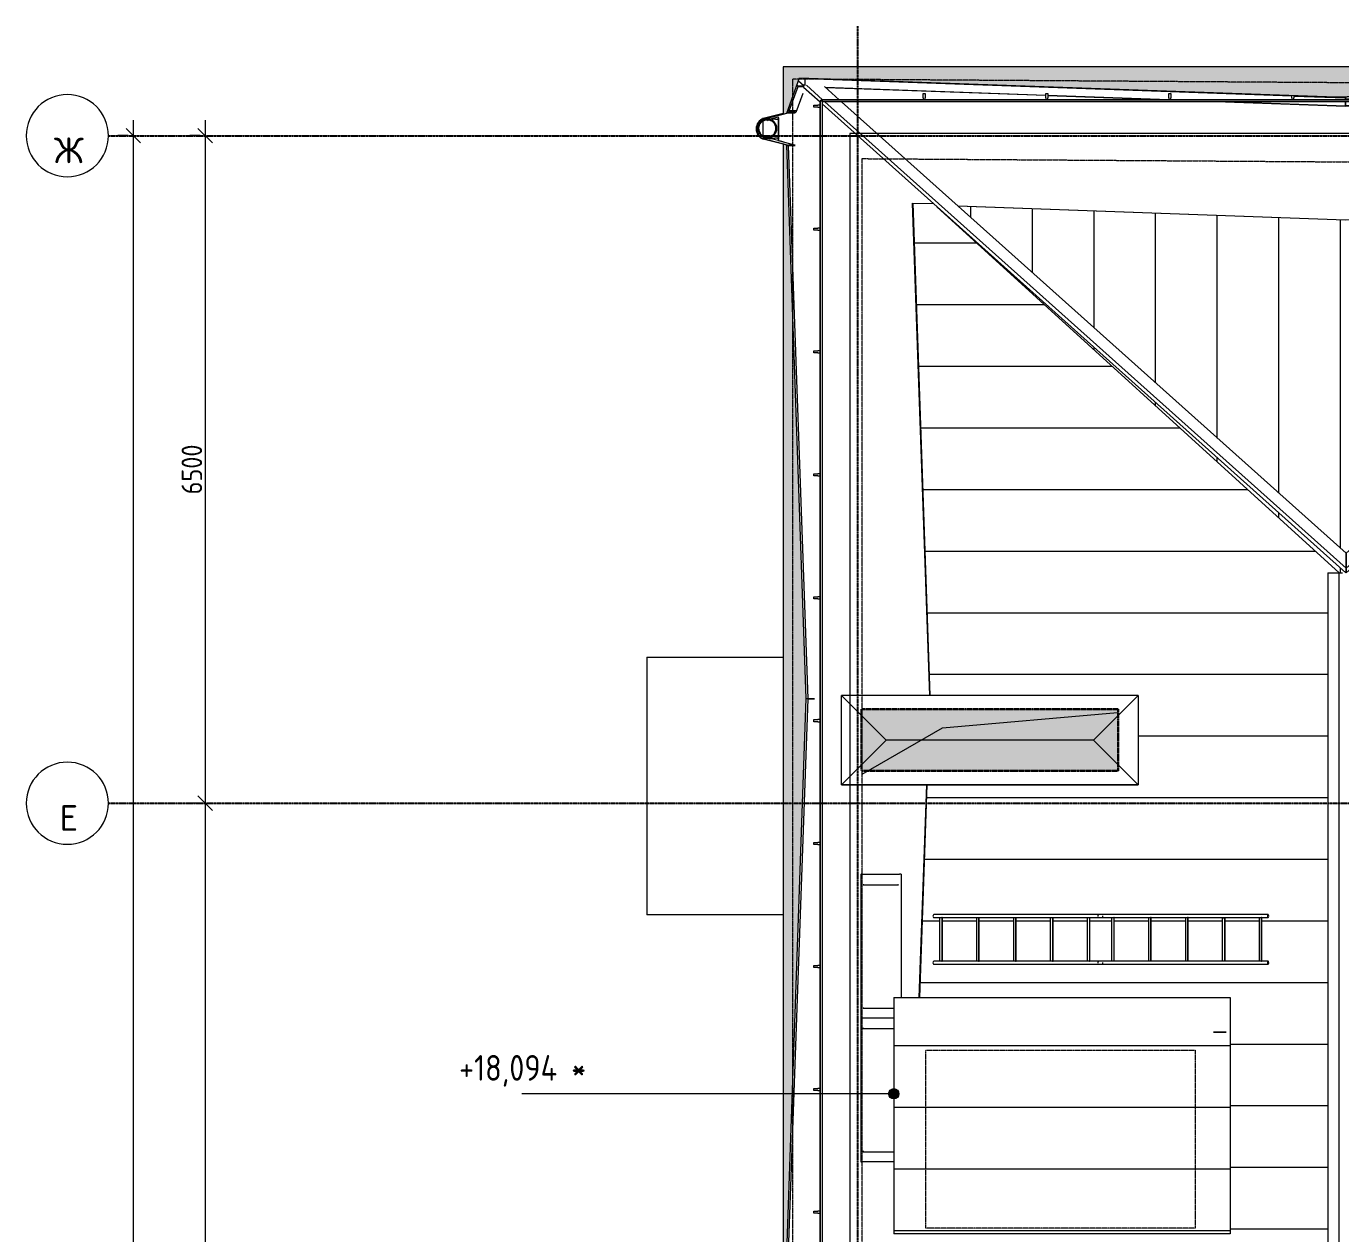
# Model space of a CAD drawing. Header units: millimetres. Extents: x -33838 to 476301, y -41806 to 120107.
# Drawn here: x 404321 to 417121, y 32349 to 44106 of the extents above; entities that cross this region are included whole.
import ezdxf

# ---------------------------------------------------------------- set-up
doc = ezdxf.new("R2010")
doc.units = ezdxf.units.MM
doc.linetypes.add('ADSK_Линия сетки', pattern=[25, 20, -2.5, 0, -2.5])
doc.linetypes.add('ADSK_Штриховая_ш3 п1_5', pattern=[4.5, 3, -1.5])
for name, color, linetype, lineweight in [('0_АР', 8, 'Continuous', 20), ('Антураж', 7, 'Continuous', 18), ('Воздуховоды', 7, 'Continuous', 18), ('Каркас', 7, 'Continuous', 18), ('Ограждение', 251, 'Continuous', 18), ('Оси', 7, 'Continuous', 9)]:
    doc.layers.add(name, color=color, linetype=linetype, lineweight=lineweight)
doc.layers.add('Обобщенные модели', color=5, linetype='Continuous', lineweight=18, true_color=0x0000ff)
doc.styles.add('GOST Common_1', font='GOST Common_0.ttf', dxfattribs={"width": 0.9, "height": 200})
doc.styles.add('ISOCPEUR', font='isocpeur.ttf', dxfattribs={"height": 250})
doc.dimstyles.new('ADSK_Основной_2_5_мм', dxfattribs={"dimscale": 304.8, "dimtxt": 251.428749, "dimasz": 0.463911, "dimexe": 0.492126, "dimexo": 0.492126, "dimgap": 0.098425, "dimtad": 1, "dimdec": 1, "dimrnd": 0.1, "dimdsep": 46, "dimtxsty": 'GOST Common_1', "dimblk1": 'OBLIQUE', "dimblk2": 'OBLIQUE', "dimsah": 1, "dimcen": 0.09, "dimdle": 0.492126, "dimazin": 2, "dimtfac": 1, "dimtdec": 4, "dimtix": 1, "dimtmove": 0, "dimatfit": 3, "dimfxl": 1, "dimtvp": 1, "dimtfill": 1, "dimtolj": 1, "dimtzin": 0, "dimlwd": 20, "dimlwe": 20, "dimarcsym": 2})

# ---------------------------------------------------------------- blocks, each defined once
blk = doc.blocks.new('Водосток - Тип 1 _карниз больше 490мм_-5209103-План кровли АР копия 1')
at = {"layer": 'Обобщенные модели'}
for p, q in [((19, 335), (23, 335)), ((50, 335), (125, 335)), ((125, 335), (195, 335)), ((222, 335), (231, 335)), ((125, 185), (19, 185)), ((231, 185), (125, 185))]:
    blk.add_line(p, q, dxfattribs=at)
for points in [[(23, 335), (21, 335), (20, 335), (19, 335)], [(19, 185), (20, 185), (20, 185), (21, 185)], [(229, 185), (230, 185), (230, 185), (231, 185)]]:
    blk.add_open_spline(points, degree=3, dxfattribs=at)
for points, knots in [([(27, 187), (28, 188), (29, 189), (31, 192), (32, 195), (32, 197), (32, 199), (32, 202), (32, 204), (32, 206), (32, 209), (32, 211), (31, 214), (31, 217), (31, 220), (30, 223), (30, 226), (29, 229), (29, 232), (29, 236), (28, 240), (28, 246), (27, 255), (27, 261), (28, 266)], [-0.9139873, -0.9139873, -0.9139873, -0.9139873, -0.8823529, -0.8529412, -0.8235294, -0.8088235, -0.7941176, -0.7794118, -0.7647059, -0.75, -0.7352941, -0.7205882, -0.7058824, -0.6911765, -0.6764706, -0.6617647, -0.6470588, -0.6323529, -0.6176471, -0.6029412, -0.5882353, -0.5588235, -0.5294118, -0.4765109, -0.4765109, -0.4765109, -0.4765109]), ([(231, 335), (229, 335), (226, 334), (224, 333), (223, 333)], [-1, -1, -1, -1, -0.94117647, -0.91249573, -0.91249573, -0.91249573, -0.91249573]), ([(222, 247), (222, 247), (222, 244), (222, 240), (221, 236), (221, 232), (221, 229), (220, 226), (220, 223), (219, 220), (219, 217), (219, 214), (218, 211), (218, 209), (218, 206), (218, 204), (218, 202), (218, 199), (218, 197), (218, 195), (219, 192), (221, 189), (222, 188), (223, 187)], [-0.447632, -0.447632, -0.447632, -0.447632, -0.4411765, -0.4117647, -0.3970588, -0.3823529, -0.3676471, -0.3529412, -0.3382353, -0.3235294, -0.3088235, -0.2941176, -0.2794118, -0.2647059, -0.25, -0.2352941, -0.2205882, -0.2058824, -0.1911765, -0.1764706, -0.1470588, -0.1176471, -0.0861022, -0.0861022, -0.0861022, -0.0861022])]:
    blk.add_open_spline(points, degree=3, knots=knots, dxfattribs=at)
blk = doc.blocks.new('Ограждение - 20 доп поручень 300-V26-План кровли АР копия 1')
at = {"layer": 'Ограждение'}
for p, q in [((-60, 10), (-40, 10)), ((-60, 10), (-60, -10)), ((-19, 10), (-40, 10)), ((-40, -10), (-60, -10)), ((-40, -10), (-18, -10))]:
    blk.add_line(p, q, dxfattribs=at)
blk = doc.blocks.new('Ограждение - 20 доп поручень 300-1864261-План кровли АР копия 1')
at = {"layer": 'Ограждение'}
for p, q in [((-60, 10), (-40, 10)), ((-60, 10), (-60, -10)), ((0, 10), (-40, 10)), ((0, -10), (0, 10)), ((-40, -10), (-60, -10)), ((-40, -10), (0, -10))]:
    blk.add_line(p, q, dxfattribs=at)
blk = doc.blocks.new('Ограждение - Ограждение-2505142-План кровли АР копия 1')
at = {"extrusion": (0, 0, -1), "zscale": -1, "rotation": 90.0000000000002}
for name, p in [('Ограждение - 20 доп поручень 300-1864261-План кровли АР копия 1', (5854, 43455)), ('Ограждение - 20 доп поручень 300-1864261-План кровли АР копия 1', (4658, 43455)), ('Ограждение - 20 доп поручень 300-1864261-План кровли АР копия 1', (3461, 43455)), ('Ограждение - 20 доп поручень 300-V26-План кровли АР копия 1', (2264, 43455))]:
    blk.add_blockref(name, p, dxfattribs=at)
at = {"extrusion": (0, 0, -1), "zscale": -1}
for p in [(6928, 43332), (6928, 42136), (6928, 40939), (6928, 39742), (6928, 38546), (6928, 37349), (6928, 36153), (6928, 34956), (6928, 33759), (6928, 32563)]:
    blk.add_blockref('Ограждение - 20 доп поручень 300-1864261-План кровли АР копия 1', p, dxfattribs=at)
blk = doc.blocks.new('Тип верхнего поручня - Верхний поручень_Внутренний_-2505167-План кровли АР копия 1')
at = {"layer": 'Ограждение'}
for p, q in [((-6858, 43385), (-6858, 43395)), ((-6858, 43395), (3202, 43395)), ((-6868, 43385), (-6848, 43385)), ((-6868, 8425), (-6868, 43385)), ((-6848, 43385), (-6848, 8435)), ((3192, 43375), (-6848, 43375))]:
    blk.add_line(p, q, dxfattribs=at)
blk = doc.blocks.new('Тип верхнего поручня - Верхний поручень_Внутренний_-V27-План кровли АР копия 1')
at = {"layer": 'Ограждение'}
for p, q in [((-6858, 43385), (-6858, 43395)), ((3202, 43395), (-6858, 43395)), ((-6848, 43385), (-6868, 43385)), ((-6868, 43385), (-6868, 8425)), ((-6848, 43385), (-6848, 8435)), ((3192, 43375), (-6848, 43375))]:
    blk.add_line(p, q, dxfattribs=at)
blk = doc.blocks.new('Planka_konka_K1 - Кровля - Планка конька К1-2963679-План кровли АР копия 1')
at = {"layer": 'Обобщенные модели'}
for p, q in [((13000, 125), (-13000, 125)), ((13000, 17), (-13000, 17)), ((13000, 125), (13000, 17)), ((13000, 17), (13000, -17))]:
    blk.add_line(p, q, dxfattribs=at)
blk = doc.blocks.new('Ограждение - Ограждение-2966378-План кровли АР копия 1')
at = {"layer": 'Ограждение'}
for p, q in [((-7033, 43527), (-7025, 43536)), ((-7025, 43536), (-7014, 43548)), ((-7001, 43536), (-6843, 43395)), ((-6681, 43395), (-6826, 43525)), ((3335, 43525), (3190, 43395)), ((3212, 43270), (3510, 43536)), ((3523, 43548), (3583, 43601)), ((3594, 43566), (3551, 43527)), ((-7058, 43397), (-7061, 43399)), ((-6868, 43372), (-7028, 43515)), ((3537, 43515), (3212, 43224)), ((3567, 43396), (3564, 43394)), ((-1747, 38789), (-6848, 43354)), ((-6821, 43375), (-1745, 38834)), ((-1745, 38979), (-6659, 43375)), ((3168, 43375), (-1745, 38979)), ((-1745, 38834), (3192, 43252)), ((3192, 43206), (-1744, 38789)), ((-1745, 38979), (-1745, 38834)), ((-1745, 38834), (-1745, 38979)), ((-1745, 38834), (-1745, 38811)), ((-1745, 38811), (-1745, 38834)), ((-1745, 38811), (-1745, 38789)), ((-1745, 38789), (-1745, 38811))]:
    blk.add_line(p, q, dxfattribs=at)
blk = doc.blocks.new('Ограждение - Ограждение-2981897-План кровли АР копия 1')
at = {"layer": 'Ограждение'}
for p, q in [((-3037, 34317), (-2913, 34317)), ((-2913, 34315), (-3037, 34315)), ((-2913, 34317), (-2913, 34315))]:
    blk.add_line(p, q, dxfattribs=at)
blk = doc.blocks.new('Лестница кровельная - Держатель желоба ВК-ЖД-D185x350 2-V43-План кровли АР копия 1')
at = {"layer": 'Каркас', "lineweight": 9}
for p, q in [((-2504, 35461), (-4155, 35461)), ((-4155, 35431), (-2504, 35431)), ((-4026, 35006), (-4026, 35431)), ((-4026, 35431), (-4008, 35431)), ((-4003, 35431), (-4008, 35431)), ((-4008, 35431), (-4008, 35006)), ((-4003, 35008), (-4003, 35431)), ((-3666, 35006), (-3666, 35431)), ((-3666, 35431), (-3649, 35431)), ((-3643, 35431), (-3649, 35431)), ((-3649, 35431), (-3649, 35006)), ((-3643, 35008), (-3643, 35431)), ((-3307, 35006), (-3307, 35431)), ((-3307, 35431), (-3289, 35431)), ((-3284, 35431), (-3289, 35431)), ((-3289, 35431), (-3289, 35006)), ((-3284, 35008), (-3284, 35431)), ((-2947, 35005), (-2947, 35430)), ((-2947, 35430), (-2930, 35430)), ((-2924, 35430), (-2930, 35430)), ((-2930, 35430), (-2930, 35005)), ((-2924, 35008), (-2924, 35430)), ((-2589, 35007), (-2589, 35432)), ((-2589, 35432), (-2571, 35432)), ((-2570, 35432), (-2571, 35432)), ((-2571, 35432), (-2571, 35007)), ((-2566, 35007), (-2566, 35432)), ((-2504, 35007), (-4155, 35007)), ((-4155, 34977), (-2504, 34977)), ((-4008, 35006), (-4026, 35006)), ((-3649, 35006), (-3666, 35006)), ((-3289, 35006), (-3307, 35006)), ((-2571, 35007), (-2589, 35007)), ((-2571, 35007), (-2569, 35007))]:
    blk.add_line(p, q, dxfattribs=at)
for centre, start_param, end_param in [((-4155, 35446), 0.54795, 0.785398), ((-4155, 35446), 0.305218, 0.523599), ((-4155, 35446), 0, 0.261799), ((-2504, 35446), 0, 3.141593), ((-2504, 35446), 3.141593, 6.283185), ((-4155, 35446), 1.060095, 1.308997), ((-4155, 35446), 1.320086, 1.570796), ((-4155, 35446), 1.581407, 1.832596), ((-4155, 35446), 0.802064, 1.047198), ((-4155, 34992), 1.060095, 1.308997), ((-4155, 34992), 1.320086, 1.570796), ((-4155, 34992), 1.581407, 1.832596), ((-4155, 34992), 0.802064, 1.047198), ((-4155, 34992), 0.54795, 0.785398), ((-4155, 34992), 0.305218, 0.523599), ((-4155, 34992), 0, 0.261799), ((-2504, 34992), 0, 3.141593), ((-2504, 34992), 3.141593, 6.283185)]:
    blk.add_ellipse(centre, major_axis=(0, 15), ratio=0.460401, start_param=start_param, end_param=end_param, dxfattribs=at)
blk = doc.blocks.new('Construction_Roof-Accessories_Lindab_KO - Construction_Roof-Accessories_Lindab_KO-V58-План кровли АР копия 1')
at = {"layer": 'Обобщенные модели', "lineweight": 9}
for p, q in [((-6442, 34551), (-6449, 34551)), ((-6449, 34550), (-6150, 34550))]:
    blk.add_line(p, q, dxfattribs=at)
blk = doc.blocks.new('Construction_Roof-Accessories_Lindab_KO - Construction_Roof-Accessories_Lindab_KO-V55-План кровли АР копия 1')
at = {"layer": 'Обобщенные модели', "lineweight": 9}
for p, q in [((1527, 33887), (1181, 33887)), ((1181, 33885), (1187, 33885)), ((1519, 33885), (1527, 33885))]:
    blk.add_line(p, q, dxfattribs=at)
blk = doc.blocks.new('Construction_Roof-Accessories_Lindab_BR - Construction_Roof-Accessories_Lindab_BR-V59-План кровли АР копия 1')
at = {"layer": 'Обобщенные модели', "lineweight": 9}
for p, q in [((-6471, 35853), (-6468, 35853)), ((-6471, 35853), (-6471, 34455)), ((-6453, 35853), (-6468, 35853)), ((-6453, 35853), (-6451, 35853)), ((-6451, 35853), (-6444, 35853)), ((-6444, 35853), (-6107, 35853)), ((-6107, 35853), (-6100, 35853)), ((-6100, 35853), (-6094, 35853)), ((-6079, 35853), (-6094, 35853)), ((-6079, 35853), (-6077, 35853)), ((-6077, 35853), (-6077, 34654)), ((-6466, 34453), (-6453, 34453)), ((-6451, 34453), (-6453, 34453)), ((-6444, 34453), (-6451, 34453)), ((-6150, 34453), (-6444, 34453))]:
    blk.add_line(p, q, dxfattribs=at)
blk = doc.blocks.new('Construction_Roof-Accessories_Lindab_KO - Construction_Roof-Accessories_Lindab_KO-V60-План кровли АР копия 1')
at = {"layer": 'Обобщенные модели', "lineweight": 9}
for p, q in [((-6443, 33153), (-6450, 33153)), ((-6450, 33152), (-6150, 33152))]:
    blk.add_line(p, q, dxfattribs=at)
blk = doc.blocks.new('Construction_Roof-Accessories_Lindab_BR - Construction_Roof-Accessories_Lindab_BR-V61-План кровли АР копия 1')
at = {"layer": 'Обобщенные модели', "lineweight": 9}
for p, q in [((-6472, 34455), (-6470, 34455)), ((-6472, 34455), (-6472, 33055)), ((-6466, 34455), (-6470, 34455)), ((-6470, 33055), (-6472, 33055)), ((-6470, 33055), (-6454, 33055)), ((-6452, 33055), (-6454, 33055)), ((-6446, 33055), (-6452, 33055)), ((-6150, 33055), (-6446, 33055))]:
    blk.add_line(p, q, dxfattribs=at)
blk = doc.blocks.new('Лестница кровельная - Держатель желоба ВК-ЖД-D185x350 2-V62-План кровли АР копия 1')
at = {"layer": 'Каркас', "lineweight": 9}
for p, q in [((-4110, 35461), (-5761, 35461)), ((-5761, 35431), (-4110, 35431)), ((-5700, 35006), (-5700, 35431)), ((-5700, 35431), (-5682, 35431)), ((-5680, 35431), (-5682, 35431)), ((-5682, 35431), (-5682, 35006)), ((-5676, 35006), (-5676, 35431)), ((-5341, 35008), (-5341, 35433)), ((-5324, 35433), (-5324, 35008)), ((-5318, 35008), (-5318, 35430)), ((-4982, 35007), (-4982, 35432)), ((-4982, 35432), (-4964, 35432)), ((-4964, 35432), (-4964, 35007)), ((-4959, 35007), (-4959, 35430)), ((-4622, 35007), (-4622, 35432)), ((-4622, 35432), (-4605, 35432)), ((-4605, 35432), (-4605, 35007)), ((-4599, 35007), (-4599, 35430)), ((-4263, 35007), (-4263, 35432)), ((-4263, 35432), (-4245, 35432)), ((-4245, 35432), (-4245, 35007)), ((-4240, 35007), (-4240, 35430)), ((-4110, 35007), (-5761, 35007)), ((-5761, 34977), (-4110, 34977)), ((-5682, 35006), (-5700, 35006)), ((-5682, 35006), (-5680, 35006)), ((-5324, 35008), (-5341, 35008)), ((-5324, 35008), (-5318, 35008)), ((-4964, 35007), (-4982, 35007)), ((-4964, 35007), (-4959, 35007)), ((-4605, 35007), (-4622, 35007)), ((-4605, 35007), (-4599, 35007)), ((-4245, 35007), (-4263, 35007)), ((-4245, 35007), (-4240, 35007))]:
    blk.add_line(p, q, dxfattribs=at)
for centre, start_param, end_param in [((-5761, 35446), 0, 3.141593), ((-4110, 35446), 1.308997, 1.560187), ((-4110, 35446), 1.570796, 1.821498), ((-4110, 35446), 1.832596, 2.081481), ((-4110, 35446), 2.094395, 2.339503), ((-4110, 35446), 2.356194, 2.836339), ((-4110, 35446), 2.879793, 3.141593), ((-5761, 34992), 0, 3.141593), ((-4110, 34992), 1.308997, 1.560187), ((-4110, 34992), 1.570796, 1.821498), ((-4110, 34992), 1.832596, 2.081481), ((-4110, 34992), 2.094395, 2.339503), ((-4110, 34992), 2.356194, 2.593607), ((-4110, 34992), 2.617994, 2.836339), ((-4110, 34992), 2.879793, 3.141593)]:
    blk.add_ellipse(centre, major_axis=(0, 15), ratio=0.460401, start_param=start_param, end_param=end_param, dxfattribs=at)
blk = doc.blocks.new('Антураж 10 - Антураж 10-5661750-План кровли АР копия 1')
at = {"layer": 'Антураж'}
for p, q in [((-7013, 43599), (-7013, 43607)), ((-7013, 43535), (-7013, 43599)), ((-2274, 43429), (-7013, 43599)), ((-1058, 43435), (3523, 43599)), ((3523, 43614), (3523, 43599)), ((3523, 43599), (3523, 43535)), ((-6818, 43518), (-4668, 43441)), ((-4668, 43435), (-6811, 43511)), ((-4648, 43440), (-3471, 43398)), ((-3566, 43395), (-4648, 43434)), ((-3451, 43397), (-3396, 43395)), ((-1751, 43410), (-2254, 43428)), ((-1752, 43410), (-1753, 43425)), ((-1752, 43410), (-1078, 43434)), ((-1752, 43395), (-1752, 43410)), ((-1750, 43425), (-1751, 43410)), ((-1751, 43410), (-1751, 43395)), ((119, 43403), (-105, 43395)), ((119, 43397), (66, 43395)), ((1315, 43446), (139, 43404)), ((1315, 43440), (139, 43398)), ((3328, 43518), (1335, 43447)), ((3321, 43512), (1335, 43441)), ((-1751, 43330), (-3009, 43375)), ((-2838, 43375), (-1752, 43336)), ((-663, 43375), (-1752, 43336)), ((-1752, 43336), (-1752, 43375)), ((-492, 43375), (-1751, 43330)), ((-1751, 43375), (-1751, 43336)), ((-5525, 42361), (-1751, 42226)), ((-1751, 42223), (-5522, 42358)), ((-1751, 42226), (2035, 42361)), ((2032, 42359), (-1751, 42223)), ((-1751, 42223), (-1751, 42226))]:
    blk.add_line(p, q, dxfattribs=at)
blk = doc.blocks.new('Антураж 11 - Антураж 11-5662270-План кровли АР копия 1')
at = {"layer": 'Антураж'}
for p, q in [((-7167, 43288), (-7082, 43525)), ((-7089, 43531), (-7096, 43531)), ((-7096, 43531), (-7082, 43525)), ((-7083, 43529), (-7089, 43531)), ((-7083, 43527), (-7089, 43529)), ((-7089, 43529), (-7087, 43529)), ((-7087, 43529), (-7085, 43529)), ((-7085, 43529), (-7083, 43529)), ((-7084, 43527), (-7083, 43529)), ((-7027, 43527), (-7083, 43527)), ((-7082, 43525), (-7022, 43525)), ((-7037, 43457), (-7103, 43271)), ((-7192, 43265), (-7176, 43269)), ((-7177, 43274), (-7190, 43270)), ((-7167, 43288), (-7181, 43294)), ((-7109, 43274), (-7177, 43274)), ((-7176, 43269), (-7177, 43274)), ((-7176, 43269), (-7111, 43269)), ((-7099, 43288), (-7167, 43288)), ((-7103, 43271), (-7111, 43270)), ((-7228, 43261), (-7422, 43211)), ((-7421, 43206), (-7228, 43256)), ((-7353, 43206), (-7421, 43206)), ((-7275, 43226), (-7353, 43206)), ((-7275, 43227), (-7275, 42997)), ((-7228, 42961), (-7422, 43011)), ((-7421, 43016), (-7176, 42953)), ((-7353, 43016), (-7421, 43016)), ((-7228, 42984), (-7353, 43016)), ((-7275, 42997), (-7116, 42956)), ((-7177, 42948), (-7192, 42952)), ((-7192, 42947), (-7177, 42948)), ((-7176, 42953), (-7177, 42948)), ((-7177, 42948), (-7112, 42948)), ((-7177, 42948), (-7111, 42948)), ((-7177, 42948), (-6988, 37563)), ((-7111, 42953), (-7176, 42953)), ((-7116, 42956), (-7116, 42954)), ((-5800, 37594), (-5968, 42389)), ((-5968, 42389), (-5764, 42384)), ((-5965, 42389), (-5798, 37594)), ((-6988, 37563), (-7177, 32178)), ((-7003, 37564), (-6988, 37563)), ((-6988, 37563), (-7003, 37563)), ((-6927, 37563), (-6990, 37563)), ((-6990, 37563), (-6927, 37563)), ((-6988, 37563), (-6923, 37563)), ((-6923, 37563), (-6988, 37563)), ((-5901, 34654), (-5829, 36724)), ((-5827, 36724), (-5899, 34654))]:
    blk.add_line(p, q, dxfattribs=at)
for centre, major_axis, start_param, end_param in [((-7398, 43111), (0, 103), 0.260302, 2.881291), ((-7398, 43111), (0, 98.5), 0.261202, 2.88039), ((-7330, 43111), (0, 98.5), 0.261202, 0.665783), ((-7330, 43111), (0, 98.5), 2.475797, 2.88039)]:
    blk.add_ellipse(centre, major_axis=major_axis, ratio=0.890848, start_param=start_param, end_param=end_param, dxfattribs=at)
blk = doc.blocks.new('Зонт прямоугольного сечения - Стандартное-5963003-План кровли АР копия 1')
at = {"layer": 'Воздуховоды'}
for p, q in [((0, 1010), (-435, 1445)), ((-435, 1445), (-435, -1445)), ((-435, 1445), (435, 1445)), ((-435, 1445), (435, 1445)), ((-435, 1445), (-435, -1445)), ((435, 1445), (0, 1010)), ((435, -1445), (435, 1445)), ((435, 1445), (435, -1445)), ((0, 1010), (0, -1010)), ((-435, -1445), (0, -1010)), ((0, -1010), (435, -1445)), ((435, -1445), (-435, -1445)), ((435, -1445), (-435, -1445))]:
    blk.add_line(p, q, dxfattribs=at)
blk = doc.blocks.new('Ось сетки - Круг_Ø8 мм-8258-План кровли АР копия 1')
at = {"layer": 'Оси', "lineweight": 20}
for start, end in [(360, 180), (180, 360)]:
    blk.add_arc((0, 0), 4, start, end, dxfattribs=at)
blk = doc.blocks.new('_Oblique')
at = {"color": 0, "linetype": 'ByBlock', "lineweight": -2}
blk.add_line((-0.5, -0.5), (0.5, 0.5), dxfattribs=at)
blk = doc.blocks.new('*D3108')
at = {"color": 0, "lineweight": 20, "transparency": 16777216}
for p, q in [((405363, 43191), (405363, -159)), ((405313, 43041), (405213, 43041)), ((405313, -9), (405213, -9))]:
    blk.add_line(p, q, dxfattribs=at)
at = {"layer": 'Defpoints', "color": 0, "transparency": 16777216}
for p in [(405463, 43041), (405363, -9), (405463, -9)]:
    blk.add_point(p, dxfattribs=at)
at = {"color": 0, "lineweight": 20, "transparency": 16777216, "xscale": 141.4, "yscale": 141.4, "zscale": 141.4}
for p, rotation in [((405363, 43041), 90), ((405363, -9), 270)]:
    blk.add_blockref('_Oblique', p, dxfattribs=dict(at, rotation=rotation))
at = {"color": 0, "lineweight": 20, "transparency": 16777216, "insert": (405233, 21516), "char_height": 200, "width": 971.62, "attachment_point": 5, "rotation": 90, "style": 'GOST Common_1', "bg_fill": 3, "box_fill_scale": 1.1, "bg_fill_color": 256, "bg_fill_true_color": 13158600, "bg_fill_transparency": 0}
blk.add_mtext('\\A1;43050', dxfattribs=at)
blk = doc.blocks.new('*D3109')
at = {"color": 0, "lineweight": 20, "transparency": 16777216}
for p, q in [((406063, 43191), (406063, 36391)), ((406013, 43041), (405913, 43041)), ((406013, 36541), (405913, 36541))]:
    blk.add_line(p, q, dxfattribs=at)
at = {"layer": 'Defpoints', "color": 0, "transparency": 16777216}
for p in [(406163, 43041), (406063, 36541), (406163, 36541)]:
    blk.add_point(p, dxfattribs=at)
at = {"color": 0, "lineweight": 20, "transparency": 16777216, "xscale": 141.4, "yscale": 141.4, "zscale": 141.4}
for p, rotation in [((406063, 43041), 90), ((406063, 36541), 270)]:
    blk.add_blockref('_Oblique', p, dxfattribs=dict(at, rotation=rotation))
at = {"color": 0, "lineweight": 20, "transparency": 16777216, "insert": (405933, 39791), "char_height": 200, "width": 756.84, "attachment_point": 5, "rotation": 90, "style": 'GOST Common_1', "bg_fill": 3, "box_fill_scale": 1.1, "bg_fill_color": 256, "bg_fill_true_color": 13158600, "bg_fill_transparency": 0}
blk.add_mtext('\\A1;6500', dxfattribs=at)
blk = doc.blocks.new('*D3110')
at = {"color": 0, "lineweight": 20, "transparency": 16777216}
for p, q in [((406063, 36691), (406063, 20091)), ((406013, 36541), (405913, 36541)), ((406013, 20241), (405913, 20241))]:
    blk.add_line(p, q, dxfattribs=at)
at = {"layer": 'Defpoints', "color": 0, "transparency": 16777216}
for p in [(406163, 36541), (406063, 20241), (406163, 20241)]:
    blk.add_point(p, dxfattribs=at)
at = {"color": 0, "lineweight": 20, "transparency": 16777216, "xscale": 141.4, "yscale": 141.4, "zscale": 141.4}
for p, rotation in [((406063, 36541), 90), ((406063, 20241), 270)]:
    blk.add_blockref('_Oblique', p, dxfattribs=dict(at, rotation=rotation))
at = {"color": 0, "lineweight": 20, "transparency": 16777216, "insert": (405933, 28391), "char_height": 200, "width": 889.8, "attachment_point": 5, "rotation": 90, "style": 'GOST Common_1', "bg_fill": 3, "box_fill_scale": 1.1, "bg_fill_color": 256, "bg_fill_true_color": 13158600, "bg_fill_transparency": 0}
blk.add_mtext('\\A1;16300', dxfattribs=at)

msp = doc.modelspace()

# ---------------------------------------------------------------- hatches: boundary and pattern name
at = {"layer": '0_АР'}
h = msp.add_hatch(color=256, dxfattribs=at)
h.paths.add_polyline_path([(460156.04763, -526.1282), (468569.45868, -526.1282), (468569.45868, 470.85917), (468481.41768, 469.80481), (468421.75188, -474.78371), (464071.312, -327.23058), (460060.68677, -462.4321), (459998.42169, -81.34858), (459998.42169, -526.1282), (460149.25034, -526.1282)])
h.paths.add_polyline_path([(426848.18938, -393.11468), (426996.71702, -393.11468), (426995.8422, -30.5167), (426892.03817, -280.99054), (422574.47182, -150.96288), (418243.9977, -302.7896), (418181.71887, 255.10739), (418181.71887, -393.11468), (426834.40351, -393.11468)])
h.paths.add_polyline_path([(459998.42169, 173.65534), (460016.49588, 178.5626), (460106.83739, 1715.55425), (454775.1288, 1522.72712), (454768.65599, 1484.01873), (459998.42169, 1484.01873), (459998.42169, 177.8331)])
h.paths.add_polyline_path([(426996.71702, 307.98998), (426996.71702, 1484.01873), (431808.50926, 1484.01873), (431801.17411, 1522.75808), (426923.7777, 1697.71143), (426980.91393, 312.03845)])
h.paths.add_polyline_path([(418181.71887, 498.46135), (418449.78563, 8044.46376), (412395.48641, 7833.23446), (412388.9887, 7794.37715), (418181.71887, 7794.37715), (418181.71887, 521.17068)])
h.paths.add_polyline_path([(468569.45868, 793.26695), (468569.45868, 7855.20884), (474810.5027, 7855.20884), (474810.5027, 8466.54483), (474799.64795, 8463.30161), (474605.60606, 7995.59286), (468269.12123, 8216.83509), (468537.28994, 799.28958), (468551.3418, 798.37116), (468568.64393, 793.49649)])
h.paths.add_polyline_path([(444717.77099, 1484.01873), (454490.35558, 1484.01873), (454484.99256, 1516.09043), (447978.58263, 1752.2426), (447978.58263, 1629.21475), (438298.58263, 1629.21475), (438298.58263, 1739.90633), (432093.27679, 1522.69313), (432086.80967, 1484.01873), (444709.90267, 1484.01873)])
h.paths.add_polyline_path([(411793.26016, 7794.37715), (412110.68829, 7794.37715), (412105.57997, 7824.92572), (411796.07957, 7895.03328), (411970.99201, 14167.21618), (411736.11657, 20164.30548), (411690.79495, 20175.91607), (411690.79495, 7794.37715)])
h.paths.add_polyline_path([(474810.5027, 8769.43917), (474810.5027, 16800.5412), (474780.01818, 16792.48492), (474631.53347, 12780.54006), (474779.77372, 8777.42067), (474783.20502, 8776.52943)])
h.paths.add_polyline_path([(443273.92993, 13315.94041), (451515.61309, 13634.75334), (451524.95784, 13673.91812), (435026.37434, 13673.91812), (435036.37752, 13633.97199), (443273.89961, 13315.94172)])
h.paths.add_polyline_path([(429583.46955, 13405.17538), (434743.53528, 13605.55867), (434759.84589, 13673.91812), (430023.58263, 13673.91812), (430023.58263, 21008.31207), (429427.12163, 21007.79811), (429447.71262, 20921.1896), (429842.14127, 20793.78649), (429585.95802, 13476.2553)])
h.paths.add_polyline_path([(457100.32125, 13409.8723), (456816.08299, 20843.0004), (457389.97623, 21005.25186), (457399.64863, 21047.10511), (456625.26934, 21047.10511), (456625.26934, 13673.91812), (451796.60167, 13673.91812), (451806.2816, 13633.34853), (457093.45064, 13410.16233)])
h.paths.add_polyline_path([(474810.5027, 17103.43554), (474810.5027, 32792.0834), (474779.89454, 32784.00072), (474490.92605, 24945.22219), (474779.77713, 17111.41615), (474783.20502, 17110.5258)])
h.paths.add_polyline_path([(411690.79495, 20470.39356), (411735.74025, 20481.90775), (411958.45405, 26169.96647), (411735.98664, 31850.24085), (411690.79495, 31861.81815), (411690.79495, 20474.45967)])
h.paths.add_polyline_path([(464256.63893, 20578.85736), (463978.90831, 27851.09231), (463950.4366, 27858.48751), (463950.4366, 21047.10511), (457667.51663, 21047.10511), (457677.33226, 21004.63206), (464062.16559, 20591.44255)])
h.paths.add_polyline_path([(422311.50074, 20701.20681), (429147.24477, 20951.71672), (429160.16092, 21008.31207), (422655.83979, 21008.31207), (422655.83979, 28188.44734), (422612.3936, 28177.3172), (422318.66295, 20879.16209)])
h.paths.add_polyline_path([(463950.4366, 28147.68869), (463979.11188, 28155.13676), (464268.312, 35727.69465), (464206.70712, 37340.78713), (463950.4366, 37340.78713), (463950.4366, 28154.43256)])
h.paths.add_polyline_path([(422655.83979, 28465.23145), (422655.83979, 42943.28345), (422621.0216, 42934.36365), (422337.86721, 35703.51079), (422621.00423, 28474.1557), (422655.35535, 28465.35555)])
h.paths.add_polyline_path([(411690.79495, 32156.29564), (411726.38081, 32165.41211), (411915.14888, 37559.49463), (411726.55312, 42947.71188), (411690.79495, 42956.87248), (411690.79495, 32160.36175)])
h.paths.add_polyline_path([(474810.5027, 33094.97774), (474810.5027, 43242.68471), (474778.61558, 43234.4024), (474593.9667, 38155.3105), (474779.77689, 33102.95842), (474783.20502, 33102.068)])
h.paths.add_polyline_path([(464178.06421, 38090.78713), (463985.8628, 43123.48317), (463950.4366, 43132.68471), (463950.4366, 38090.78713), (464171.27948, 38090.78713)])
h.paths.add_polyline_path([(422655.83979, 43220.06756), (422655.83979, 43712.3958), (411690.79495, 43712.3958), (411690.79495, 43251.34997), (411726.89775, 43260.59886), (411851.01254, 43604.77443), (417072.42341, 43417.46725), (422496.5779, 43611.91877), (422620.72885, 43229.06236), (422655.50382, 43220.15363)])
h.paths.add_polyline_path([(463950.4366, 43421.88589), (464022.86139, 43440.6974), (464125.56796, 43776.85536), (469381.5449, 43594.91903), (474632.61136, 43776.746), (474754.15795, 43546.52079), (474810.5027, 43531.88589), (474810.5027, 43894.59235), (463950.4366, 43894.59235), (463950.4366, 43435.82273)])
h = msp.add_hatch(dxfattribs=at)
h.set_pattern_fill('FP_10', color=256, style=0, pattern_type=2)
h.set_pattern_definition([(0, (417273.7, -4.2), (0, 600), [])])
h.paths.add_polyline_path([(411799.70343, 7894.21241), (411822.9198, 7915.49461), (411797.44437, 7943.75792), (411796.07957, 7895.03328)])
h.paths.add_polyline_path([(411885.50564, 8138.24296), (411887.74208, 8140.25879), (412001.24898, 12206.90446), (411999.07148, 12206.90446), (411887.83757, 8221.78779)])
h.paths.add_polyline_path([(413043.27393, 9045.95504), (413055.01772, 9046.9104), (413186.21693, 9165.21485), (417016.44253, 12676.34264), (417016.44253, 12785.21247), (416995.45161, 12785.21247), (416995.45161, 38785.21247), (417105.23962, 38785.21247), (413154.9874, 42379.44915), (412953.15475, 42384.6719), (413121.34649, 37589.66612), (415149.65955, 37589.66612), (415149.65955, 36719.66612), (413091.95265, 36719.66612), (413019.74479, 34649.38388), (416043.76616, 34649.38388), (416043.76616, 32349.38388), (412939.52477, 32349.38388), (412936.23739, 32255.13092), (413159.88652, 26524.5055), (416043.76616, 26524.5055), (416043.76616, 24224.5055), (413097.59066, 24224.5055), (412994.82015, 21591.18727), (414586.83647, 21591.18727), (414586.83647, 20521.18727), (412953.06126, 20521.18727), (412945.66377, 20330.97836), (413097.38045, 16443.4986), (416043.76616, 16443.4986), (416043.76616, 14143.4986), (413185.55493, 14143.4986), (413043.3006, 9046.9104)])
h.paths.add_polyline_path([(412001.80722, 12226.90446), (412034.64742, 13403.48027), (412032.47071, 13403.48027), (411999.62973, 12226.90446)])
h.paths.add_polyline_path([(412033.02895, 13423.48027), (412035.20566, 13423.48027), (412050.79495, 13986.80059), (412049.92438, 14028.78352), (412034.50203, 13476.2553)])
h.paths.add_polyline_path([(412050.79495, 14224.35242), (412050.79495, 14286.05134), (412038.54029, 14600.05609), (412036.13202, 14600.05609), (412050.10334, 14242.07324)])
h.paths.add_polyline_path([(412037.75975, 14620.05609), (411821.11986, 20166.69797), (411690.79495, 20200.20286), (411690.79495, 20198.50222), (411810.0298, 20167.84917), (411809.04221, 20162.9745), (411741.31203, 20162.9745), (411736.11657, 20164.30548), (411736.34061, 20158.58513), (411751.47041, 20159.33179), (411819.17363, 20159.11219), (412035.35146, 14620.05609)])
h.paths.add_polyline_path([(411818.94994, 20490.97818), (411821.11986, 20491.53604), (412010.79495, 25369.2384), (412009.33828, 25369.2384), (411818.97171, 20491.53604)])
h.paths.add_polyline_path([(412010.11884, 25389.2384), (412012.2625, 25389.2384), (412042.83544, 26172.61772), (412027.49016, 26565.81422), (412025.08163, 26565.81422), (412040.54275, 26168.7806), (412010.16945, 25390.53515)])
h.paths.add_polyline_path([(412024.30108, 26585.81422), (412026.70962, 26585.81422), (411821.1632, 31852.58891), (411690.79495, 31886.10495), (411690.79495, 31884.4043), (411810.0298, 31853.75125), (411809.04221, 31848.87658), (411741.31203, 31848.87658), (411735.98664, 31850.24085), (411736.34061, 31841.20283), (411751.47041, 31841.94949), (411819.18563, 31841.42243), (412020.44219, 26684.68932)])
h.paths.add_polyline_path([(411726.56194, 32170.58707), (411737.39263, 32174.36577), (411726.6942, 32174.36577), (411726.66656, 32173.57591)])
h.paths.add_polyline_path([(416408.86933, 35449.60834), (416407.9441, 35442.10834), (416408.64999, 35445.98959)])
h.paths.add_polyline_path([(416408.86933, 34995.17543), (416407.9441, 34987.67543), (416408.64999, 34991.55668)])
h.paths.add_polyline_path([(414128.59994, 34972.41296), (413155.48887, 34972.92408), (413152.39299, 34976.80636), (413150.60559, 34983.53068), (413150.60559, 34991.29525), (413152.39299, 34998.01957), (413155.48887, 35001.90185), (413157.27628, 35002.41296), (413219.07661, 35002.41296), (413219.07661, 35426.84587), (413155.48887, 35427.35698), (413152.39299, 35431.23927), (413150.60559, 35437.96359), (413150.60559, 35445.72816), (413152.39299, 35452.45247), (413155.48887, 35456.33476), (413157.27628, 35456.84587), (416413.0627, 35456.59722), (416413.0627, 35455.575), (416416.63818, 35456.59612), (416420.83089, 35449.60834), (416421.74993, 35442.07587), (416418.29904, 35429.70303), (416416.63752, 35427.61945), (416352.39007, 35427.10834), (416352.39007, 35002.67543), (416413.0627, 35002.16432), (416413.0627, 35001.14209), (416416.63752, 35002.16432), (416420.83089, 34995.17543), (416421.74993, 34987.64296), (416419.7334, 34977.06883), (416416.63752, 34973.18654), (414296.21374, 34972.41296)])
h.paths.add_polyline_path([(413936.69071, 35002.41296), (414892.71196, 35002.67543), (414892.71196, 35426.53252), (414915.72991, 35426.53252), (414915.72991, 35002.67543), (415252.23499, 35002.67543), (415252.23499, 35426.53252), (415275.25294, 35426.53252), (415275.25294, 35002.67543), (415611.75802, 35002.67543), (415611.75802, 35426.53252), (415634.77597, 35426.53252), (415634.77597, 35002.67543), (415971.28105, 35002.67543), (415971.28105, 35425.67543), (415994.299, 35425.67543), (415994.299, 35002.67543), (416329.37213, 35002.67543), (416329.37213, 35427.10834), (414678.75472, 35426.84587), (414678.75472, 35002.98878), (414655.73677, 35002.98878), (414655.73677, 35426.84587), (414319.23168, 35426.84587), (414319.23168, 35002.98878), (414296.21374, 35002.98878), (414296.21374, 35426.84587), (413959.70865, 35426.84587), (413959.70865, 35002.98878), (413936.69071, 35002.98878), (413936.69071, 35426.84587), (413600.18562, 35426.84587), (413600.18562, 35003.84587), (413577.16768, 35003.84587), (413577.16768, 35426.84587), (413242.09455, 35426.84587), (413242.09455, 35002.41296), (413767.23276, 35002.41296)])
h.paths.add_polyline_path([(411726.71069, 42943.21013), (411761.7069, 42943.87755), (411741.31203, 42943.93091), (411726.55312, 42947.71188), (411726.68546, 42943.93091)])
h.paths.add_polyline_path([(411802.8493, 42950.65155), (411802.80656, 42951.87703), (411690.79495, 42980.6738), (411690.79495, 42979.45863), (411802.80656, 42950.66254)])
h.paths.add_polyline_path([(411809.7605, 43265.8747), (411815.09954, 43267.2473), (411860.26714, 43392.94156), (411858.94295, 43394.12643), (411819.16506, 43283.43346), (411751.47041, 43283.43346), (411737.26217, 43289.33985), (411728.93543, 43266.24944), (411742.30309, 43269.4201), (411809.04221, 43269.4201), (411809.48241, 43267.2473)])
h.paths.add_polyline_path([(411838.31921, 43522.47671), (411885.30231, 43522.47671), (411891.67244, 43529.59584), (411840.64673, 43576.0296), (411822.9585, 43526.97938), (411831.6303, 43526.13543), (411835.20587, 43523.38932), (411835.55332, 43522.47671), (411836.99638, 43522.47671)])
h.paths.add_polyline_path([(411831.6303, 43525.10327), (411829.77302, 43526.97938), (411829.77302, 43525.10327)])
h = msp.add_hatch(dxfattribs=at)
h.set_pattern_fill('FP_7', color=256, style=0, pattern_type=2)
h.set_pattern_definition([(270, (418918.6, 10832.93), (600, 4e-14), [])])
h.paths.add_polyline_path([(417241.39512, 38785.21247), (421146.14904, 42338.73773), (417174.79707, 38785.21247), (417197.32095, 38785.21247)])
h.paths.add_polyline_path([(417105.23962, 38785.21247), (417171.83768, 38785.21247), (413200.85803, 42338.22761), (417103.51626, 38786.78075)])
h.paths.add_polyline_path([(417173.31737, 38974.50288), (420950.77786, 42354.53601), (417167.54456, 42218.91018), (413396.23461, 42354.19803), (415935.43588, 40082.14662)])
h.paths.add_polyline_path([(417167.56188, 43325.70709), (418426.27459, 43370.83091), (418255.69208, 43370.83091), (417166.11131, 43331.87432), (416080.14991, 43370.83091), (415935.43588, 43369.90703), (417167.54456, 43325.70771)])
h.paths.add_polyline_path([(418984.16733, 43390.83091), (419037.29451, 43392.73548), (419037.29451, 43398.85072), (418826.37338, 43390.83091)])
h.paths.add_polyline_path([(415522.62607, 43390.83091), (415467.56707, 43392.80604), (415467.56707, 43390.83091)])
h.paths.add_polyline_path([(415447.56707, 43390.83091), (415447.56707, 43393.5235), (414270.99126, 43435.73069), (414270.99126, 43429.6155), (415352.15765, 43390.83091)])
h.paths.add_polyline_path([(419057.29451, 43393.45246), (420233.87032, 43435.63175), (420233.87032, 43441.74699), (419057.29451, 43399.56771)])
h.paths.add_polyline_path([(414250.99126, 43430.33295), (414250.99126, 43436.44815), (412100.51818, 43513.59187), (412107.63784, 43507.22127), (414249.88489, 43430.37264)])
h.paths.add_polyline_path([(420253.87032, 43436.34873), (422239.33759, 43507.52612), (422246.45711, 43513.89659), (420253.87032, 43442.46398), (420253.87032, 43439.11519)])
h.paths.add_polyline_path([(411891.67244, 43529.59584), (411905.1416, 43544.64872), (411904.52246, 43602.85488), (411851.01254, 43604.77443), (411840.64673, 43576.0296), (411889.80694, 43531.29346)])
msp.add_hatch(color=256, dxfattribs=at).paths.add_polyline_path([(414489.96713, 36855.78713), (414953.17045, 36855.78713), (414953.17045, 37455.78713), (412453.14798, 37455.78713), (412453.14798, 36855.78713), (414128.59994, 36855.78713)])
h = msp.add_hatch(dxfattribs=at)
h.set_pattern_fill('FP_27', color=256, style=0, pattern_type=2)
h.set_pattern_definition([(0, (419484.64, -13819.6), (0, 600), [])])
h.paths.add_polyline_path([(412768.76616, 32349.38388), (416043.76616, 32349.38388), (416043.76616, 34649.38388), (412768.76616, 34649.38388), (412768.76616, 32366.43125)])
h.paths.add_polyline_path([(416006.0401, 34311.10701), (415881.60918, 34311.10701), (415881.60918, 34313.10701), (416006.0401, 34313.10701)])
h = msp.add_hatch(color=256, dxfattribs=at)
edge = h.paths.add_edge_path()
edge.add_arc((412768.76616, 33712.29042), 50, 0, 360)

# ---------------------------------------------------------------- linework, layer by layer
at = {"linetype": 'ADSK_Линия сетки'}
for p, q in [((412418.14798, -3728.71764), (412418.14798, 44105.85132)), ((405120.60046, 43040.78713), (474923.43551, 43040.78713)), ((405120.60046, 36540.78713), (474923.43551, 36540.78713))]:
    msp.add_line(p, q, dxfattribs=at)
at = {"layer": '0_АР'}
for p, q in [((422655.83979, 43712.3958), (411690.79495, 43712.3958)), ((411690.79495, 43712.3958), (411690.79495, 43251.34997)), ((411726.89775, 43260.59886), (411851.01254, 43604.77443)), ((411840.64673, 43576.0296), (411891.67244, 43529.59584)), ((411851.01254, 43604.77443), (417072.42341, 43417.46725)), ((417072.42341, 43417.46725), (422496.5779, 43611.91877)), ((411690.79495, 43251.34997), (411726.89775, 43260.59886)), ((412340.79495, 43062.3958), (412340.79495, 8444.37715)), ((422005.83979, 43062.3958), (412340.79495, 43062.3958)), ((411690.79495, 42980.6738), (411690.79495, 42979.45863)), ((411726.55312, 42947.71188), (411690.79495, 42956.87248)), ((411690.79495, 42956.87248), (411690.79495, 32156.29564)), ((411915.16537, 37559.02351), (411726.55312, 42947.71188)), ((413189.22879, 42348.8103), (417105.23962, 38785.21247)), ((410365.39, 37963.60966), (411690.79495, 37963.60966)), ((410365.39, 37963.60966), (410365.39, 35453.69447)), ((411726.38081, 32165.41211), (411915.16537, 37559.02351)), ((413241.78007, 37274.11823), (414947.33379, 37424.11823)), ((412462.3572, 36824.11823), (413241.78007, 37274.11823)), ((411690.79495, 35453.69447), (410365.39, 35453.69447)), ((412768.76616, 34649.38388), (416043.76616, 34649.38388)), ((412768.76616, 34649.38388), (412768.76616, 32349.38388)), ((416043.76616, 34649.38388), (416043.76616, 32349.38388)), ((416043.76616, 32349.38388), (412768.76616, 32349.38388))]:
    msp.add_line(p, q, dxfattribs=at)
at = {"layer": '0_АР', "linetype": 'ADSK_Штриховая_ш3 п1_5'}
for p, q in [((422331.38781, 43521.06755), (411782.3572, 43591.91473)), ((411782.3572, 43591.91473), (411782.3572, 20576.85173)), ((412462.3572, 20573.21271), (412462.3572, 42817.3305)), ((412462.3572, 42817.3305), (421565.26563, 42756.19545)), ((413081.46044, 34135.01249), (415703.56931, 34135.01249)), ((413081.46044, 32402.90197), (413081.46044, 34135.01249)), ((415703.56931, 34135.01249), (415703.56931, 32402.90197)), ((415703.56931, 32402.90197), (413081.46044, 32402.90197))]:
    msp.add_line(p, q, dxfattribs=at)
at = {"layer": '0_АР', "linetype": 'ADSK_Штриховая_ш3 п1_5', "lineweight": 30}
for p, q in [((414953.17045, 37455.78713), (412453.14798, 37455.78713)), ((412453.14798, 37455.78713), (412453.14798, 36855.78713)), ((414953.17045, 36855.78713), (414953.17045, 37455.78713)), ((412453.14798, 36855.78713), (414953.17045, 36855.78713))]:
    msp.add_line(p, q, dxfattribs=at)
at = {"layer": '0_АР', "lineweight": 20}
for p, q in [((409487.95658, 33712.29042), (409147.55176, 33712.29042)), ((412768.76616, 33712.29042), (409487.95658, 33712.29042))]:
    msp.add_line(p, q, dxfattribs=at)
at = {"layer": '0_АР', "lineweight": 30}
msp.add_circle((411537.03526, 43111.33388), 88, dxfattribs=at)
at = {"layer": '0_АР'}
msp.add_circle((412768.76616, 33712.29042), 50, dxfattribs=at)

# ---------------------------------------------------------------- block references
at = {"lineweight": 20, "xscale": 99.99999999999993, "yscale": 99.99999999999993, "zscale": 99.99999999999993, "rotation": 269.9999999999994}
for p in [(404720.60046, 43040.78713), (404720.60046, 36540.78713)]:
    msp.add_blockref('Ось сетки - Круг_Ø8 мм-8258-План кровли АР копия 1', p, dxfattribs=at)
at = {"layer": '0_АР'}
for name, p in [('Антураж 11 - Антураж 11-5662270-План кровли АР копия 1', (418918.58263, -4.21287)), ('Ограждение - Ограждение-2966378-План кровли АР копия 1', (418918.58263, -4.21287)), ('Антураж 10 - Антураж 10-5661750-План кровли АР копия 1', (418918.58263, -4.21287)), ('Ограждение - Ограждение-2505142-План кровли АР копия 1', (418918.58263, -4.21287)), ('Тип верхнего поручня - Верхний поручень_Внутренний_-2505167-План кровли АР копия 1', (418918.58263, -4.21287)), ('Тип верхнего поручня - Верхний поручень_Внутренний_-V27-План кровли АР копия 1', (418918.58263, -4.21287)), ('Construction_Roof-Accessories_Lindab_BR - Construction_Roof-Accessories_Lindab_BR-V59-План кровли АР копия 1', (418918.58263, -4.21287)), ('Лестница кровельная - Держатель желоба ВК-ЖД-D185x350 2-V62-План кровли АР копия 1', (418918.58263, -4.21287)), ('Лестница кровельная - Держатель желоба ВК-ЖД-D185x350 2-V43-План кровли АР копия 1', (418918.58263, -4.21287)), ('Construction_Roof-Accessories_Lindab_BR - Construction_Roof-Accessories_Lindab_BR-V61-План кровли АР копия 1', (418918.58263, -4.21287)), ('Construction_Roof-Accessories_Lindab_KO - Construction_Roof-Accessories_Lindab_KO-V58-План кровли АР копия 1', (418918.58263, -4.21287)), ('Construction_Roof-Accessories_Lindab_KO - Construction_Roof-Accessories_Lindab_KO-V60-План кровли АР копия 1', (418918.58263, 1195.78713)), ('Ограждение - Ограждение-2981897-План кровли АР копия 1', (418918.58263, -4.21287)), ('Construction_Roof-Accessories_Lindab_KO - Construction_Roof-Accessories_Lindab_KO-V60-План кровли АР копия 1', (418918.58263, -4.21287))]:
    msp.add_blockref(name, p, dxfattribs=at)
for name, p, rotation in [('Водосток - Тип 1 _карниз больше 490мм_-5209103-План кровли АР копия 1', (411830.79495, 42984.21981), 90.00000000000007), ('Planka_konka_K1 - Кровля - Планка конька К1-2963679-План кровли АР копия 1', (417120.50893, 25785.21247), 89.99999999999991), ('Зонт прямоугольного сечения - Стандартное-5963003-План кровли АР копия 1', (413704.65955, 37154.66612), 270.0000000000001), ('Construction_Roof-Accessories_Lindab_KO - Construction_Roof-Accessories_Lindab_KO-V55-План кровли АР копия 1', (413996.52377, 69632.49554), 180)]:
    msp.add_blockref(name, p, dxfattribs=dict(at, rotation=rotation))

# ---------------------------------------------------------------- texts
at = {"char_height": 250, "attachment_point": 5, "line_spacing_factor": 1.022766, "style": 'ISOCPEUR'}
for s, insert, width in [('\\pt64.285,128.57,192.86,257.14,321.43,385.72,450,514.28,578.57,642.86,707.14,771.43,835.72,900,964.29,1028.6,1092.9,1157.1,1221.4,1285.7,1350,1414.3,1478.6,1542.9,1607.1,1671.4,1735.7,1800,1864.3,1928.6,1992.9,2057.1;Ж', (404735.07757, 42897.93611), 327.6), ('\\pt64.285,128.57,192.86,257.14,321.43,385.72,450,514.28,578.57,642.86,707.14,771.43,835.72,900,964.29,1028.6,1092.9,1157.1,1221.4,1285.7,1350,1414.3,1478.6,1542.9,1607.1,1671.4,1735.7,1800,1864.3,1928.6,1992.9,2057.1;Е', (404735.07757, 36397.93611), 232.2)]:
    msp.add_mtext(s, dxfattribs=dict(at, insert=insert, width=width))
at = {"layer": '0_АР', "lineweight": 20, "insert": (408535.33696, 34088.9975), "char_height": 250, "width": 1469.315516, "attachment_point": 1, "line_spacing_factor": 1.022761, "style": 'GOST Common_1'}
msp.add_mtext('+18,094 *', dxfattribs=at)

# ---------------------------------------------------------------- next in the draw order: dimensions: what is measured, and where the dimension line sits
at = {"lineweight": 20}
for base, p1, p2, override, picture, middle in [((405362.85505, -9.21287), (405462.83995, 43040.78713), (405462.83995, -9.21287), {"dimpost": '<>', "dimfxl": 43050}, '*D3108', (405232.85505, 21515.78713)), ((406062.85505, 36540.78713), (406162.83995, 43040.78713), (406162.83995, 36540.78713), {"dimpost": '<>', "dimfxl": 6500}, '*D3109', (405932.85505, 39790.78713))]:
    dim = msp.add_linear_dim(base=base, p1=p1, p2=p2, angle=90, dimstyle='ADSK_Основной_2_5_мм', override=override, dxfattribs=at)
    dim.commit()
    dim.dimension.update_dxf_attribs({"geometry": picture, "text_midpoint": middle})

# ---------------------------------------------------------------- next in the draw order: dimensions: what is measured, and where the dimension line sits
dim = msp.add_linear_dim(base=(406062.85505, 20240.78713), p1=(406162.83995, 36540.78713), p2=(406162.83995, 20240.78713), angle=90, dimstyle='ADSK_Основной_2_5_мм', override={"dimpost": '<>', "dimfxl": 16300}, dxfattribs=at)
dim.commit()
dim.dimension.update_dxf_attribs({"geometry": '*D3110', "text_midpoint": (405932.85505, 28390.78713)})

doc.saveas('drawing.dxf')
